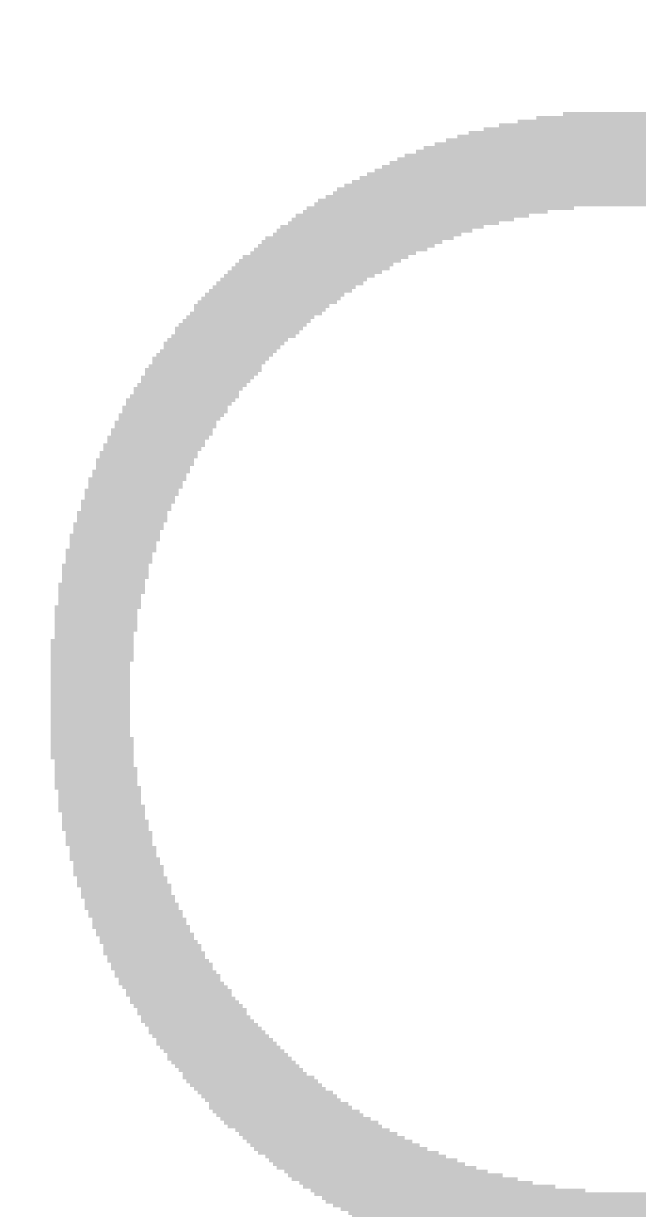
# Model space of a CAD drawing. Header units: millimetres. Extents: x 861 to 1253, y -31 to 249.
# Drawn here: x 1101.01 to 1105.97, y 102.72 to 112.32 of the extents above; entities that cross this region are included whole.
import ezdxf

# ---------------------------------------------------------------- set-up
doc = ezdxf.new("R2010")
doc.units = ezdxf.units.MM
doc.header["$LTSCALE"] = 32.67
doc.header["$PDMODE"] = 3
doc.header["$PDSIZE"] = 0.3125
doc.layers.get('0').update_dxf_attribs({"linetype": 'CONTINUOUS'})
doc.layers.get('Defpoints').update_dxf_attribs({"linetype": 'CONTINUOUS'})
doc.layers.add('尺寸標柱線', color=3, linetype='CONTINUOUS', lineweight=15)
doc.styles.get("Standard").update_dxf_attribs({"font": 'times.ttf', "width": 0.8})
doc.dimstyles.new('ISO-25(2)', dxfattribs={"dimtxt": 3, "dimasz": 2.5, "dimexe": 1, "dimexo": 1, "dimgap": 1, "dimtad": 1, "dimlfac": 0.666667, "dimdsep": 46, "dimtxsty": 'Standard', "dimcen": 2.5, "dimclrd": 3, "dimclre": 3, "dimclrt": 2, "dimadec": 0, "dimazin": 2, "dimtfac": 1, "dimtmove": 0, "dimatfit": 3, "dimfxl": 0, "dimarcsym": 0})

# ---------------------------------------------------------------- blocks, each defined once
blk = doc.blocks.new('*D274')
at = {"layer": 'Defpoints', "color": 0}
for p in [(1069.2511, 124.7758), (1107.8518, 124.7758), (1229.3558, 94.342)]:
    blk.add_point(p, dxfattribs=at)
at = {"layer": '尺寸標柱線', "color": 3, "lineweight": -2}
blk.add_line((1106.8518, 124.7758), (1060.506, 124.7758), dxfattribs=at)
at = {"layer": '尺寸標柱線', "color": 2, "insert": (1064.3785, 127.3061), "char_height": 3, "attachment_point": 5}
blk.add_mtext('20.29', dxfattribs=at)
blk = doc.blocks.new('*D275')
at = {"layer": 'Defpoints', "color": 0}
for p in [(1069.6946, 161.0758), (1107.8518, 161.0758), (1229.3558, 94.342)]:
    blk.add_point(p, dxfattribs=at)
at = {"layer": '尺寸標柱線', "color": 3, "lineweight": -2}
blk.add_line((1106.8518, 161.0758), (1060.9288, 161.0758), dxfattribs=at)
at = {"layer": '尺寸標柱線', "color": 2, "insert": (1064.8117, 163.6061), "char_height": 3, "attachment_point": 5}
blk.add_mtext('44.49', dxfattribs=at)
blk = doc.blocks.new('*D276')
at = {"layer": 'Defpoints', "color": 0}
for p in [(1067.6248, 170.542), (1090.7008, 170.542), (1229.3558, 94.342)]:
    blk.add_point(p, dxfattribs=at)
at = {"layer": '尺寸標柱線', "color": 3, "lineweight": -2}
blk.add_line((1089.7008, 170.542), (1060.7969, 170.542), dxfattribs=at)
at = {"layer": '尺寸標柱線', "color": 2, "insert": (1063.7108, 173.0722), "char_height": 3, "attachment_point": 5}
blk.add_mtext('50.8', dxfattribs=at)
blk = doc.blocks.new('*D277')
at = {"layer": 'Defpoints', "color": 0}
for p in [(1094.1008, 182.2895), (1094.1008, 173.942), (1229.3558, 94.342)]:
    blk.add_point(p, dxfattribs=at)
at = {"layer": '尺寸標柱線', "color": 3, "lineweight": -2}
blk.add_line((1094.1008, 174.942), (1094.1008, 190.9653), dxfattribs=at)
at = {"layer": '尺寸標柱線', "color": 2, "insert": (1091.5705, 187.1274), "char_height": 3, "attachment_point": 5, "rotation": 90}
blk.add_mtext('90.17', dxfattribs=at)
blk = doc.blocks.new('*D280')
at = {"layer": 'Defpoints', "color": 0}
for p in [(1069.6742, 147.682), (1126.8958, 147.682), (1229.3558, 94.342)]:
    blk.add_point(p, dxfattribs=at)
at = {"layer": '尺寸標柱線', "color": 3, "lineweight": -2}
blk.add_line((1125.8958, 147.682), (1060.981, 147.682), dxfattribs=at)
at = {"layer": '尺寸標柱線', "color": 2, "insert": (1064.8276, 150.2122), "char_height": 3, "attachment_point": 5}
blk.add_mtext('35.56', dxfattribs=at)

msp = doc.modelspace()

# ---------------------------------------------------------------- linework, layer by layer
at = {"color": 5}
for points in [[(1106.3157, 111.5251, 0.1524, 0.1524, 0), (1105.3708, 111.5251, 0.1524, 0.1524, 0)], [(1104.7307, 111.4031, 0.1524, 0.1524, 0), (1106.651, 111.4031, 0.1524, 0.1524, 0)], [(1106.5595, 111.4336, 0.1524, 0.1524, 0), (1104.8526, 111.4336, 0.1524, 0.1524, 0)], [(1105.005, 111.4641, 0.1524, 0.1524, 0), (1106.4681, 111.4641, 0.1524, 0.1524, 0)], [(1105.1574, 111.4946, 0.1524, 0.1524, 0), (1106.4071, 111.4946, 0.1524, 0.1524, 0)], [(1106.8948, 111.3117, 0.1524, 0.1524, 0), (1104.4259, 111.3117, 0.1524, 0.1524, 0)], [(1104.5174, 111.3422, 0.1524, 0.1524, 0), (1106.8034, 111.3422, 0.1524, 0.1524, 0)], [(1106.7119, 111.3727, 0.1524, 0.1524, 0), (1104.6088, 111.3727, 0.1524, 0.1524, 0)], [(1104.1821, 111.2203, 0.1524, 0.1524, 0), (1107.1386, 111.2203, 0.1524, 0.1524, 0)], [(1107.0472, 111.2507, 0.1524, 0.1524, 0), (1104.243, 111.2507, 0.1524, 0.1524, 0)], [(1104.3345, 111.2812, 0.1524, 0.1524, 0), (1106.9862, 111.2812, 0.1524, 0.1524, 0)], [(1107.3825, 111.1288, 0.1524, 0.1524, 0), (1103.9687, 111.1288, 0.1524, 0.1524, 0)], [(1104.0297, 111.1593, 0.1524, 0.1524, 0), (1107.291, 111.1593, 0.1524, 0.1524, 0)], [(1107.2301, 111.1898, 0.1524, 0.1524, 0), (1104.0906, 111.1898, 0.1524, 0.1524, 0)], [(1103.7858, 111.0374, 0.1524, 0.1524, 0), (1107.6263, 111.0374, 0.1524, 0.1524, 0)], [(1107.5654, 111.0679, 0.1524, 0.1524, 0), (1103.8468, 111.0679, 0.1524, 0.1524, 0)], [(1103.9078, 111.0983, 0.1524, 0.1524, 0), (1107.4739, 111.0983, 0.1524, 0.1524, 0)], [(1107.9006, 110.9459, 0.1524, 0.1524, 0), (1103.603, 110.9459, 0.1524, 0.1524, 0)], [(1103.6639, 110.9764, 0.1524, 0.1524, 0), (1107.8092, 110.9764, 0.1524, 0.1524, 0)], [(1107.7178, 111.0069, 0.1524, 0.1524, 0), (1103.7249, 111.0069, 0.1524, 0.1524, 0)], [(1103.4506, 110.8545, 0.1524, 0.1524, 0), (1105.2489, 110.8545, 0.1524, 0.1524, 0)], [(1105.4622, 110.885, 0.1524, 0.1524, 0), (1103.5115, 110.885, 0.1524, 0.1524, 0)], [(1103.542, 110.9155, 0.1524, 0.1524, 0), (1107.9616, 110.9155, 0.1524, 0.1524, 0)], [(1103.2677, 110.7326, 0.1524, 0.1524, 0), (1104.7307, 110.7326, 0.1524, 0.1524, 0)], [(1104.8526, 110.7631, 0.1524, 0.1524, 0), (1103.2982, 110.7631, 0.1524, 0.1524, 0)], [(1103.3591, 110.7935, 0.1524, 0.1524, 0), (1104.9746, 110.7935, 0.1524, 0.1524, 0)], [(1105.0965, 110.824, 0.1524, 0.1524, 0), (1103.3896, 110.824, 0.1524, 0.1524, 0)], [(1104.4869, 110.6411, 0.1524, 0.1524, 0), (1103.1458, 110.6411, 0.1524, 0.1524, 0)], [(1103.1762, 110.6716, 0.1524, 0.1524, 0), (1104.5478, 110.6716, 0.1524, 0.1524, 0)], [(1104.6393, 110.7021, 0.1524, 0.1524, 0), (1103.2067, 110.7021, 0.1524, 0.1524, 0)], [(1103.0238, 110.5497, 0.1524, 0.1524, 0), (1104.2735, 110.5497, 0.1524, 0.1524, 0)], [(1104.3345, 110.5802, 0.1524, 0.1524, 0), (1103.0543, 110.5802, 0.1524, 0.1524, 0)], [(1103.0848, 110.6107, 0.1524, 0.1524, 0), (1104.3954, 110.6107, 0.1524, 0.1524, 0)], [(1104.0602, 110.4583, 0.1524, 0.1524, 0), (1102.9019, 110.4583, 0.1524, 0.1524, 0)], [(1102.9324, 110.4887, 0.1524, 0.1524, 0), (1104.1211, 110.4887, 0.1524, 0.1524, 0)], [(1104.1821, 110.5192, 0.1524, 0.1524, 0), (1102.9629, 110.5192, 0.1524, 0.1524, 0)], [(1102.78, 110.3668, 0.1524, 0.1524, 0), (1103.9078, 110.3668, 0.1524, 0.1524, 0)], [(1103.9687, 110.3973, 0.1524, 0.1524, 0), (1102.841, 110.3973, 0.1524, 0.1524, 0)], [(1102.8714, 110.4278, 0.1524, 0.1524, 0), (1103.9992, 110.4278, 0.1524, 0.1524, 0)], [(1103.7554, 110.2754, 0.1524, 0.1524, 0), (1102.6886, 110.2754, 0.1524, 0.1524, 0)], [(1102.719, 110.3059, 0.1524, 0.1524, 0), (1103.7858, 110.3059, 0.1524, 0.1524, 0)], [(1103.8468, 110.3363, 0.1524, 0.1524, 0), (1102.7495, 110.3363, 0.1524, 0.1524, 0)], [(1102.5971, 110.1839, 0.1524, 0.1524, 0), (1103.603, 110.1839, 0.1524, 0.1524, 0)], [(1103.6639, 110.2144, 0.1524, 0.1524, 0), (1102.6276, 110.2144, 0.1524, 0.1524, 0)], [(1102.6581, 110.2449, 0.1524, 0.1524, 0), (1103.6944, 110.2449, 0.1524, 0.1524, 0)], [(1102.4752, 110.062, 0.1524, 0.1524, 0), (1103.4506, 110.062, 0.1524, 0.1524, 0)], [(1103.481, 110.0925, 0.1524, 0.1524, 0), (1102.5057, 110.0925, 0.1524, 0.1524, 0)], [(1102.5362, 110.123, 0.1524, 0.1524, 0), (1103.542, 110.123, 0.1524, 0.1524, 0)], [(1103.5725, 110.1535, 0.1524, 0.1524, 0), (1102.5666, 110.1535, 0.1524, 0.1524, 0)], [(1103.3286, 109.9706, 0.1524, 0.1524, 0), (1102.3838, 109.9706, 0.1524, 0.1524, 0)], [(1102.4142, 110.0011, 0.1524, 0.1524, 0), (1103.3591, 110.0011, 0.1524, 0.1524, 0)], [(1103.4201, 110.0315, 0.1524, 0.1524, 0), (1102.4447, 110.0315, 0.1524, 0.1524, 0)], [(1102.3228, 109.8791, 0.1524, 0.1524, 0), (1103.2372, 109.8791, 0.1524, 0.1524, 0)], [(1103.2677, 109.9096, 0.1524, 0.1524, 0), (1102.3533, 109.9096, 0.1524, 0.1524, 0)], [(1102.3838, 109.9401, 0.1524, 0.1524, 0), (1103.2982, 109.9401, 0.1524, 0.1524, 0)], [(1103.1153, 109.7877, 0.1524, 0.1524, 0), (1102.2314, 109.7877, 0.1524, 0.1524, 0)], [(1102.2618, 109.8182, 0.1524, 0.1524, 0), (1103.1458, 109.8182, 0.1524, 0.1524, 0)], [(1103.2067, 109.8487, 0.1524, 0.1524, 0), (1102.2923, 109.8487, 0.1524, 0.1524, 0)], [(1102.1704, 109.6963, 0.1524, 0.1524, 0), (1103.0238, 109.6963, 0.1524, 0.1524, 0)], [(1103.0543, 109.7267, 0.1524, 0.1524, 0), (1102.2009, 109.7267, 0.1524, 0.1524, 0)], [(1102.2314, 109.7572, 0.1524, 0.1524, 0), (1103.0848, 109.7572, 0.1524, 0.1524, 0)], [(1102.9324, 109.6048, 0.1524, 0.1524, 0), (1102.1094, 109.6048, 0.1524, 0.1524, 0)], [(1102.9934, 109.6658, 0.1524, 0.1524, 0), (1102.1399, 109.6658, 0.1524, 0.1524, 0)], [(1102.1399, 109.6353, 0.1524, 0.1524, 0), (1102.9629, 109.6353, 0.1524, 0.1524, 0)], [(1102.841, 109.4829, 0.1524, 0.1524, 0), (1102.018, 109.4829, 0.1524, 0.1524, 0)], [(1102.9019, 109.5439, 0.1524, 0.1524, 0), (1102.0485, 109.5439, 0.1524, 0.1524, 0)], [(1102.0485, 109.5134, 0.1524, 0.1524, 0), (1102.8714, 109.5134, 0.1524, 0.1524, 0)], [(1102.079, 109.5743, 0.1524, 0.1524, 0), (1102.9324, 109.5743, 0.1524, 0.1524, 0)], [(1101.957, 109.3915, 0.1524, 0.1524, 0), (1102.7495, 109.3915, 0.1524, 0.1524, 0)], [(1101.9875, 109.4524, 0.1524, 0.1524, 0), (1102.8105, 109.4524, 0.1524, 0.1524, 0)], [(1102.78, 109.4219, 0.1524, 0.1524, 0), (1101.9875, 109.4219, 0.1524, 0.1524, 0)], [(1102.6886, 109.3, 0.1524, 0.1524, 0), (1101.8961, 109.3, 0.1524, 0.1524, 0)], [(1101.9266, 109.3305, 0.1524, 0.1524, 0), (1102.719, 109.3305, 0.1524, 0.1524, 0)], [(1102.7495, 109.361, 0.1524, 0.1524, 0), (1101.957, 109.361, 0.1524, 0.1524, 0)], [(1101.8351, 109.2086, 0.1524, 0.1524, 0), (1102.6276, 109.2086, 0.1524, 0.1524, 0)], [(1102.6581, 109.2391, 0.1524, 0.1524, 0), (1101.8656, 109.2391, 0.1524, 0.1524, 0)], [(1101.8961, 109.2695, 0.1524, 0.1524, 0), (1102.6581, 109.2695, 0.1524, 0.1524, 0)], [(1101.8046, 109.1476, 0.1524, 0.1524, 0), (1102.5666, 109.1476, 0.1524, 0.1524, 0)], [(1102.5666, 109.1171, 0.1524, 0.1524, 0), (1101.8046, 109.1171, 0.1524, 0.1524, 0)], [(1102.5971, 109.1781, 0.1524, 0.1524, 0), (1101.8351, 109.1781, 0.1524, 0.1524, 0)], [(1101.7437, 109.0257, 0.1524, 0.1524, 0), (1102.5057, 109.0257, 0.1524, 0.1524, 0)], [(1101.7742, 109.0867, 0.1524, 0.1524, 0), (1102.5362, 109.0867, 0.1524, 0.1524, 0)], [(1102.5362, 109.0562, 0.1524, 0.1524, 0), (1101.7742, 109.0562, 0.1524, 0.1524, 0)], [(1101.7132, 108.9647, 0.1524, 0.1524, 0), (1102.4752, 108.9647, 0.1524, 0.1524, 0)], [(1102.4447, 108.9343, 0.1524, 0.1524, 0), (1101.7132, 108.9343, 0.1524, 0.1524, 0)], [(1102.4752, 108.9952, 0.1524, 0.1524, 0), (1101.7437, 108.9952, 0.1524, 0.1524, 0)], [(1101.6522, 108.8428, 0.1524, 0.1524, 0), (1102.3838, 108.8428, 0.1524, 0.1524, 0)], [(1102.3838, 108.8123, 0.1524, 0.1524, 0), (1101.6522, 108.8123, 0.1524, 0.1524, 0)], [(1101.6827, 108.9038, 0.1524, 0.1524, 0), (1102.4142, 108.9038, 0.1524, 0.1524, 0)], [(1102.4142, 108.8733, 0.1524, 0.1524, 0), (1101.6827, 108.8733, 0.1524, 0.1524, 0)], [(1101.5913, 108.7209, 0.1524, 0.1524, 0), (1102.3228, 108.7209, 0.1524, 0.1524, 0)], [(1101.6218, 108.7819, 0.1524, 0.1524, 0), (1102.3533, 108.7819, 0.1524, 0.1524, 0)], [(1102.3533, 108.7514, 0.1524, 0.1524, 0), (1101.6218, 108.7514, 0.1524, 0.1524, 0)], [(1102.2923, 108.6295, 0.1524, 0.1524, 0), (1101.5608, 108.6295, 0.1524, 0.1524, 0)], [(1102.3228, 108.6904, 0.1524, 0.1524, 0), (1101.5913, 108.6904, 0.1524, 0.1524, 0)], [(1101.5913, 108.6599, 0.1524, 0.1524, 0), (1102.2923, 108.6599, 0.1524, 0.1524, 0)], [(1102.2618, 108.5685, 0.1524, 0.1524, 0), (1101.5303, 108.5685, 0.1524, 0.1524, 0)], [(1101.5303, 108.538, 0.1524, 0.1524, 0), (1102.2314, 108.538, 0.1524, 0.1524, 0)], [(1101.5608, 108.599, 0.1524, 0.1524, 0), (1102.2618, 108.599, 0.1524, 0.1524, 0)], [(1101.4998, 108.4771, 0.1524, 0.1524, 0), (1102.2009, 108.4771, 0.1524, 0.1524, 0)], [(1102.2009, 108.4466, 0.1524, 0.1524, 0), (1101.4998, 108.4466, 0.1524, 0.1524, 0)], [(1102.2314, 108.5075, 0.1524, 0.1524, 0), (1101.5303, 108.5075, 0.1524, 0.1524, 0)], [(1102.1704, 108.3856, 0.1524, 0.1524, 0), (1101.4694, 108.3856, 0.1524, 0.1524, 0)], [(1101.4694, 108.3551, 0.1524, 0.1524, 0), (1102.1704, 108.3551, 0.1524, 0.1524, 0)], [(1101.4998, 108.4161, 0.1524, 0.1524, 0), (1102.1704, 108.4161, 0.1524, 0.1524, 0)], [(1101.4389, 108.2942, 0.1524, 0.1524, 0), (1102.1399, 108.2942, 0.1524, 0.1524, 0)], [(1102.1094, 108.2637, 0.1524, 0.1524, 0), (1101.4389, 108.2637, 0.1524, 0.1524, 0)], [(1102.1399, 108.3247, 0.1524, 0.1524, 0), (1101.4694, 108.3247, 0.1524, 0.1524, 0)], [(1102.1094, 108.2027, 0.1524, 0.1524, 0), (1101.4084, 108.2027, 0.1524, 0.1524, 0)], [(1101.4084, 108.1723, 0.1524, 0.1524, 0), (1102.079, 108.1723, 0.1524, 0.1524, 0)], [(1102.079, 108.1418, 0.1524, 0.1524, 0), (1101.4084, 108.1418, 0.1524, 0.1524, 0)], [(1101.4389, 108.2332, 0.1524, 0.1524, 0), (1102.1094, 108.2332, 0.1524, 0.1524, 0)], [(1101.3779, 108.1113, 0.1524, 0.1524, 0), (1102.079, 108.1113, 0.1524, 0.1524, 0)], [(1102.0485, 108.0808, 0.1524, 0.1524, 0), (1101.3779, 108.0808, 0.1524, 0.1524, 0)], [(1101.3779, 108.0503, 0.1524, 0.1524, 0), (1102.0485, 108.0503, 0.1524, 0.1524, 0)], [(1101.3474, 107.9894, 0.1524, 0.1524, 0), (1102.018, 107.9894, 0.1524, 0.1524, 0)], [(1102.018, 107.9589, 0.1524, 0.1524, 0), (1101.3474, 107.9589, 0.1524, 0.1524, 0)], [(1102.0485, 108.0199, 0.1524, 0.1524, 0), (1101.3779, 108.0199, 0.1524, 0.1524, 0)], [(1101.317, 107.8675, 0.1524, 0.1524, 0), (1101.9875, 107.8675, 0.1524, 0.1524, 0)], [(1101.3474, 107.9284, 0.1524, 0.1524, 0), (1102.018, 107.9284, 0.1524, 0.1524, 0)], [(1102.018, 107.8979, 0.1524, 0.1524, 0), (1101.3474, 107.8979, 0.1524, 0.1524, 0)], [(1101.9875, 107.837, 0.1524, 0.1524, 0), (1101.317, 107.837, 0.1524, 0.1524, 0)], [(1101.317, 107.8065, 0.1524, 0.1524, 0), (1101.9875, 107.8065, 0.1524, 0.1524, 0)], [(1101.9875, 107.776, 0.1524, 0.1524, 0), (1101.317, 107.776, 0.1524, 0.1524, 0)], [(1101.957, 107.7151, 0.1524, 0.1524, 0), (1101.2865, 107.7151, 0.1524, 0.1524, 0)], [(1101.2865, 107.6846, 0.1524, 0.1524, 0), (1101.957, 107.6846, 0.1524, 0.1524, 0)], [(1101.317, 107.7455, 0.1524, 0.1524, 0), (1101.957, 107.7455, 0.1524, 0.1524, 0)], [(1101.957, 107.6541, 0.1524, 0.1524, 0), (1101.2865, 107.6541, 0.1524, 0.1524, 0)], [(1101.2865, 107.6236, 0.1524, 0.1524, 0), (1101.9266, 107.6236, 0.1524, 0.1524, 0)], [(1101.9266, 107.5931, 0.1524, 0.1524, 0), (1101.2865, 107.5931, 0.1524, 0.1524, 0)], [(1101.256, 107.5322, 0.1524, 0.1524, 0), (1101.9266, 107.5322, 0.1524, 0.1524, 0)], [(1101.9266, 107.5017, 0.1524, 0.1524, 0), (1101.256, 107.5017, 0.1524, 0.1524, 0)], [(1101.256, 107.4712, 0.1524, 0.1524, 0), (1101.9266, 107.4712, 0.1524, 0.1524, 0)], [(1101.2865, 107.5627, 0.1524, 0.1524, 0), (1101.9266, 107.5627, 0.1524, 0.1524, 0)], [(1101.8961, 107.4407, 0.1524, 0.1524, 0), (1101.256, 107.4407, 0.1524, 0.1524, 0)], [(1101.256, 107.4103, 0.1524, 0.1524, 0), (1101.8961, 107.4103, 0.1524, 0.1524, 0)], [(1101.8961, 107.3798, 0.1524, 0.1524, 0), (1101.256, 107.3798, 0.1524, 0.1524, 0)], [(1101.256, 107.3493, 0.1524, 0.1524, 0), (1101.8961, 107.3493, 0.1524, 0.1524, 0)], [(1101.8961, 107.3188, 0.1524, 0.1524, 0), (1101.256, 107.3188, 0.1524, 0.1524, 0)], [(1101.256, 107.2883, 0.1524, 0.1524, 0), (1101.8961, 107.2883, 0.1524, 0.1524, 0)], [(1101.8961, 107.2579, 0.1524, 0.1524, 0), (1101.2255, 107.2579, 0.1524, 0.1524, 0)], [(1101.2255, 107.2274, 0.1524, 0.1524, 0), (1101.8961, 107.2274, 0.1524, 0.1524, 0)], [(1101.8656, 107.1969, 0.1524, 0.1524, 0), (1101.2255, 107.1969, 0.1524, 0.1524, 0)], [(1101.2255, 107.1664, 0.1524, 0.1524, 0), (1101.8656, 107.1664, 0.1524, 0.1524, 0)], [(1101.8656, 107.1359, 0.1524, 0.1524, 0), (1101.2255, 107.1359, 0.1524, 0.1524, 0)], [(1101.2255, 107.1055, 0.1524, 0.1524, 0), (1101.8656, 107.1055, 0.1524, 0.1524, 0)], [(1101.8656, 107.075, 0.1524, 0.1524, 0), (1101.2255, 107.075, 0.1524, 0.1524, 0)], [(1101.2255, 107.0445, 0.1524, 0.1524, 0), (1101.8656, 107.0445, 0.1524, 0.1524, 0)], [(1101.8656, 107.014, 0.1524, 0.1524, 0), (1101.2255, 107.014, 0.1524, 0.1524, 0)], [(1101.2255, 106.9835, 0.1524, 0.1524, 0), (1101.8656, 106.9835, 0.1524, 0.1524, 0)], [(1101.8656, 106.9531, 0.1524, 0.1524, 0), (1101.2255, 106.9531, 0.1524, 0.1524, 0)], [(1101.2255, 106.9226, 0.1524, 0.1524, 0), (1101.8656, 106.9226, 0.1524, 0.1524, 0)], [(1101.8656, 106.8921, 0.1524, 0.1524, 0), (1101.2255, 106.8921, 0.1524, 0.1524, 0)], [(1101.2255, 106.8616, 0.1524, 0.1524, 0), (1101.8656, 106.8616, 0.1524, 0.1524, 0)], [(1101.8656, 106.8311, 0.1524, 0.1524, 0), (1101.2255, 106.8311, 0.1524, 0.1524, 0)], [(1101.2255, 106.8007, 0.1524, 0.1524, 0), (1101.8656, 106.8007, 0.1524, 0.1524, 0)], [(1101.8656, 106.7702, 0.1524, 0.1524, 0), (1101.2255, 106.7702, 0.1524, 0.1524, 0)], [(1101.2255, 106.7397, 0.1524, 0.1524, 0), (1101.8656, 106.7397, 0.1524, 0.1524, 0)], [(1101.8656, 106.7092, 0.1524, 0.1524, 0), (1101.2255, 106.7092, 0.1524, 0.1524, 0)], [(1101.2255, 106.6787, 0.1524, 0.1524, 0), (1101.8656, 106.6787, 0.1524, 0.1524, 0)], [(1101.8656, 106.6483, 0.1524, 0.1524, 0), (1101.2255, 106.6483, 0.1524, 0.1524, 0)], [(1101.2255, 106.6178, 0.1524, 0.1524, 0), (1101.8656, 106.6178, 0.1524, 0.1524, 0)], [(1101.8656, 106.5873, 0.1524, 0.1524, 0), (1101.2255, 106.5873, 0.1524, 0.1524, 0)], [(1101.2255, 106.5568, 0.1524, 0.1524, 0), (1101.8656, 106.5568, 0.1524, 0.1524, 0)], [(1101.8656, 106.5263, 0.1524, 0.1524, 0), (1101.2255, 106.5263, 0.1524, 0.1524, 0)], [(1101.2255, 106.4959, 0.1524, 0.1524, 0), (1101.8656, 106.4959, 0.1524, 0.1524, 0)], [(1101.8961, 106.4654, 0.1524, 0.1524, 0), (1101.2255, 106.4654, 0.1524, 0.1524, 0)], [(1101.2255, 106.4349, 0.1524, 0.1524, 0), (1101.8961, 106.4349, 0.1524, 0.1524, 0)], [(1101.8961, 106.4044, 0.1524, 0.1524, 0), (1101.256, 106.4044, 0.1524, 0.1524, 0)], [(1101.256, 106.3739, 0.1524, 0.1524, 0), (1101.8961, 106.3739, 0.1524, 0.1524, 0)], [(1101.8961, 106.3435, 0.1524, 0.1524, 0), (1101.256, 106.3435, 0.1524, 0.1524, 0)], [(1101.256, 106.313, 0.1524, 0.1524, 0), (1101.8961, 106.313, 0.1524, 0.1524, 0)], [(1101.8961, 106.2825, 0.1524, 0.1524, 0), (1101.256, 106.2825, 0.1524, 0.1524, 0)], [(1101.256, 106.252, 0.1524, 0.1524, 0), (1101.8961, 106.252, 0.1524, 0.1524, 0)], [(1101.9266, 106.2215, 0.1524, 0.1524, 0), (1101.256, 106.2215, 0.1524, 0.1524, 0)], [(1101.256, 106.1911, 0.1524, 0.1524, 0), (1101.9266, 106.1911, 0.1524, 0.1524, 0)], [(1101.9266, 106.1606, 0.1524, 0.1524, 0), (1101.2865, 106.1606, 0.1524, 0.1524, 0)], [(1101.2865, 106.1301, 0.1524, 0.1524, 0), (1101.9266, 106.1301, 0.1524, 0.1524, 0)], [(1101.9266, 106.0996, 0.1524, 0.1524, 0), (1101.2865, 106.0996, 0.1524, 0.1524, 0)], [(1101.2865, 106.0691, 0.1524, 0.1524, 0), (1101.957, 106.0691, 0.1524, 0.1524, 0)], [(1101.957, 106.0387, 0.1524, 0.1524, 0), (1101.2865, 106.0387, 0.1524, 0.1524, 0)], [(1101.2865, 106.0082, 0.1524, 0.1524, 0), (1101.957, 106.0082, 0.1524, 0.1524, 0)], [(1101.957, 105.9777, 0.1524, 0.1524, 0), (1101.317, 105.9777, 0.1524, 0.1524, 0)], [(1101.317, 105.9472, 0.1524, 0.1524, 0), (1101.957, 105.9472, 0.1524, 0.1524, 0)], [(1101.317, 105.9167, 0.1524, 0.1524, 0), (1101.9875, 105.9167, 0.1524, 0.1524, 0)], [(1101.9875, 105.8863, 0.1524, 0.1524, 0), (1101.317, 105.8863, 0.1524, 0.1524, 0)], [(1101.317, 105.8558, 0.1524, 0.1524, 0), (1101.9875, 105.8558, 0.1524, 0.1524, 0)], [(1101.9875, 105.8253, 0.1524, 0.1524, 0), (1101.3474, 105.8253, 0.1524, 0.1524, 0)], [(1101.3474, 105.7948, 0.1524, 0.1524, 0), (1102.018, 105.7948, 0.1524, 0.1524, 0)], [(1102.018, 105.7643, 0.1524, 0.1524, 0), (1101.3474, 105.7643, 0.1524, 0.1524, 0)], [(1101.3474, 105.7339, 0.1524, 0.1524, 0), (1102.018, 105.7339, 0.1524, 0.1524, 0)], [(1102.0485, 105.7034, 0.1524, 0.1524, 0), (1101.3779, 105.7034, 0.1524, 0.1524, 0)], [(1101.3779, 105.6729, 0.1524, 0.1524, 0), (1102.0485, 105.6729, 0.1524, 0.1524, 0)], [(1102.0485, 105.6424, 0.1524, 0.1524, 0), (1101.3779, 105.6424, 0.1524, 0.1524, 0)], [(1101.3779, 105.6119, 0.1524, 0.1524, 0), (1102.0485, 105.6119, 0.1524, 0.1524, 0)], [(1102.079, 105.5815, 0.1524, 0.1524, 0), (1101.4084, 105.5815, 0.1524, 0.1524, 0)], [(1101.4084, 105.551, 0.1524, 0.1524, 0), (1102.079, 105.551, 0.1524, 0.1524, 0)], [(1102.079, 105.5205, 0.1524, 0.1524, 0), (1101.4084, 105.5205, 0.1524, 0.1524, 0)], [(1101.4084, 105.49, 0.1524, 0.1524, 0), (1102.1094, 105.49, 0.1524, 0.1524, 0)], [(1102.1094, 105.4595, 0.1524, 0.1524, 0), (1101.4389, 105.4595, 0.1524, 0.1524, 0)], [(1101.4389, 105.4291, 0.1524, 0.1524, 0), (1102.1399, 105.4291, 0.1524, 0.1524, 0)], [(1102.1399, 105.3986, 0.1524, 0.1524, 0), (1101.4389, 105.3986, 0.1524, 0.1524, 0)], [(1101.4694, 105.3681, 0.1524, 0.1524, 0), (1102.1399, 105.3681, 0.1524, 0.1524, 0)], [(1102.1704, 105.3376, 0.1524, 0.1524, 0), (1101.4694, 105.3376, 0.1524, 0.1524, 0)], [(1101.4694, 105.3071, 0.1524, 0.1524, 0), (1102.1704, 105.3071, 0.1524, 0.1524, 0)], [(1102.2009, 105.2767, 0.1524, 0.1524, 0), (1101.4998, 105.2767, 0.1524, 0.1524, 0)], [(1101.4998, 105.2462, 0.1524, 0.1524, 0), (1102.2009, 105.2462, 0.1524, 0.1524, 0)], [(1102.2009, 105.2157, 0.1524, 0.1524, 0), (1101.4998, 105.2157, 0.1524, 0.1524, 0)], [(1101.5303, 105.1852, 0.1524, 0.1524, 0), (1102.2314, 105.1852, 0.1524, 0.1524, 0)], [(1102.2314, 105.1547, 0.1524, 0.1524, 0), (1101.5303, 105.1547, 0.1524, 0.1524, 0)], [(1101.5608, 105.1243, 0.1524, 0.1524, 0), (1102.2618, 105.1243, 0.1524, 0.1524, 0)], [(1102.2618, 105.0938, 0.1524, 0.1524, 0), (1101.5608, 105.0938, 0.1524, 0.1524, 0)], [(1101.5608, 105.0633, 0.1524, 0.1524, 0), (1102.2923, 105.0633, 0.1524, 0.1524, 0)], [(1102.2923, 105.0328, 0.1524, 0.1524, 0), (1101.5913, 105.0328, 0.1524, 0.1524, 0)], [(1101.5913, 105.0023, 0.1524, 0.1524, 0), (1102.3228, 105.0023, 0.1524, 0.1524, 0)], [(1101.6218, 104.9719, 0.1524, 0.1524, 0), (1102.3228, 104.9719, 0.1524, 0.1524, 0)], [(1102.3533, 104.9414, 0.1524, 0.1524, 0), (1101.6218, 104.9414, 0.1524, 0.1524, 0)], [(1102.3533, 104.9109, 0.1524, 0.1524, 0), (1101.6522, 104.9109, 0.1524, 0.1524, 0)], [(1101.6522, 104.8804, 0.1524, 0.1524, 0), (1102.3838, 104.8804, 0.1524, 0.1524, 0)], [(1102.3838, 104.8499, 0.1524, 0.1524, 0), (1101.6522, 104.8499, 0.1524, 0.1524, 0)], [(1101.6827, 104.8195, 0.1524, 0.1524, 0), (1102.4142, 104.8195, 0.1524, 0.1524, 0)], [(1102.4447, 104.789, 0.1524, 0.1524, 0), (1101.6827, 104.789, 0.1524, 0.1524, 0)], [(1101.7132, 104.7585, 0.1524, 0.1524, 0), (1102.4447, 104.7585, 0.1524, 0.1524, 0)], [(1102.4752, 104.728, 0.1524, 0.1524, 0), (1101.7132, 104.728, 0.1524, 0.1524, 0)], [(1101.7437, 104.6975, 0.1524, 0.1524, 0), (1102.4752, 104.6975, 0.1524, 0.1524, 0)], [(1102.5057, 104.6671, 0.1524, 0.1524, 0), (1101.7437, 104.6671, 0.1524, 0.1524, 0)], [(1101.7742, 104.6366, 0.1524, 0.1524, 0), (1102.5362, 104.6366, 0.1524, 0.1524, 0)], [(1102.5362, 104.6061, 0.1524, 0.1524, 0), (1101.7742, 104.6061, 0.1524, 0.1524, 0)], [(1101.8046, 104.5756, 0.1524, 0.1524, 0), (1102.5666, 104.5756, 0.1524, 0.1524, 0)], [(1102.5971, 104.5451, 0.1524, 0.1524, 0), (1101.8351, 104.5451, 0.1524, 0.1524, 0)], [(1101.8351, 104.5147, 0.1524, 0.1524, 0), (1102.5971, 104.5147, 0.1524, 0.1524, 0)], [(1102.6276, 104.4842, 0.1524, 0.1524, 0), (1101.8656, 104.4842, 0.1524, 0.1524, 0)], [(1101.8656, 104.4537, 0.1524, 0.1524, 0), (1102.6581, 104.4537, 0.1524, 0.1524, 0)], [(1102.6886, 104.4232, 0.1524, 0.1524, 0), (1101.8961, 104.4232, 0.1524, 0.1524, 0)], [(1101.9266, 104.3927, 0.1524, 0.1524, 0), (1102.6886, 104.3927, 0.1524, 0.1524, 0)], [(1102.719, 104.3623, 0.1524, 0.1524, 0), (1101.9266, 104.3623, 0.1524, 0.1524, 0)], [(1101.957, 104.3318, 0.1524, 0.1524, 0), (1102.7495, 104.3318, 0.1524, 0.1524, 0)], [(1102.78, 104.3013, 0.1524, 0.1524, 0), (1101.957, 104.3013, 0.1524, 0.1524, 0)], [(1101.9875, 104.2708, 0.1524, 0.1524, 0), (1102.8105, 104.2708, 0.1524, 0.1524, 0)], [(1102.8105, 104.2403, 0.1524, 0.1524, 0), (1102.018, 104.2403, 0.1524, 0.1524, 0)], [(1102.018, 104.2099, 0.1524, 0.1524, 0), (1102.841, 104.2099, 0.1524, 0.1524, 0)], [(1102.8714, 104.1794, 0.1524, 0.1524, 0), (1102.0485, 104.1794, 0.1524, 0.1524, 0)], [(1102.079, 104.1489, 0.1524, 0.1524, 0), (1102.9019, 104.1489, 0.1524, 0.1524, 0)], [(1102.9324, 104.1184, 0.1524, 0.1524, 0), (1102.079, 104.1184, 0.1524, 0.1524, 0)], [(1102.1094, 104.0879, 0.1524, 0.1524, 0), (1102.9629, 104.0879, 0.1524, 0.1524, 0)], [(1102.9934, 104.0575, 0.1524, 0.1524, 0), (1102.1399, 104.0575, 0.1524, 0.1524, 0)], [(1102.1704, 104.027, 0.1524, 0.1524, 0), (1103.0238, 104.027, 0.1524, 0.1524, 0)], [(1103.0543, 103.9965, 0.1524, 0.1524, 0), (1102.1704, 103.9965, 0.1524, 0.1524, 0)], [(1102.2009, 103.966, 0.1524, 0.1524, 0), (1103.0848, 103.966, 0.1524, 0.1524, 0)], [(1103.1153, 103.9355, 0.1524, 0.1524, 0), (1102.2314, 103.9355, 0.1524, 0.1524, 0)], [(1102.2618, 103.9051, 0.1524, 0.1524, 0), (1103.1458, 103.9051, 0.1524, 0.1524, 0)], [(1103.1762, 103.8746, 0.1524, 0.1524, 0), (1102.2923, 103.8746, 0.1524, 0.1524, 0)], [(1102.2923, 103.8441, 0.1524, 0.1524, 0), (1103.2067, 103.8441, 0.1524, 0.1524, 0)], [(1103.2372, 103.8136, 0.1524, 0.1524, 0), (1102.3228, 103.8136, 0.1524, 0.1524, 0)], [(1102.3533, 103.7831, 0.1524, 0.1524, 0), (1103.2677, 103.7831, 0.1524, 0.1524, 0)], [(1103.2982, 103.7527, 0.1524, 0.1524, 0), (1102.3838, 103.7527, 0.1524, 0.1524, 0)], [(1102.4142, 103.7222, 0.1524, 0.1524, 0), (1103.3591, 103.7222, 0.1524, 0.1524, 0)], [(1103.3896, 103.6917, 0.1524, 0.1524, 0), (1102.4447, 103.6917, 0.1524, 0.1524, 0)], [(1102.4752, 103.6612, 0.1524, 0.1524, 0), (1103.4201, 103.6612, 0.1524, 0.1524, 0)], [(1103.4506, 103.6307, 0.1524, 0.1524, 0), (1102.5057, 103.6307, 0.1524, 0.1524, 0)], [(1102.5057, 103.6003, 0.1524, 0.1524, 0), (1103.5115, 103.6003, 0.1524, 0.1524, 0)], [(1103.542, 103.5698, 0.1524, 0.1524, 0), (1102.5362, 103.5698, 0.1524, 0.1524, 0)], [(1102.5666, 103.5393, 0.1524, 0.1524, 0), (1103.5725, 103.5393, 0.1524, 0.1524, 0)], [(1103.6334, 103.5088, 0.1524, 0.1524, 0), (1102.5971, 103.5088, 0.1524, 0.1524, 0)], [(1102.6276, 103.4783, 0.1524, 0.1524, 0), (1103.6639, 103.4783, 0.1524, 0.1524, 0)], [(1103.7249, 103.4479, 0.1524, 0.1524, 0), (1102.6581, 103.4479, 0.1524, 0.1524, 0)], [(1102.719, 103.4174, 0.1524, 0.1524, 0), (1103.7554, 103.4174, 0.1524, 0.1524, 0)], [(1103.8163, 103.3869, 0.1524, 0.1524, 0), (1102.7495, 103.3869, 0.1524, 0.1524, 0)], [(1102.78, 103.3564, 0.1524, 0.1524, 0), (1103.8773, 103.3564, 0.1524, 0.1524, 0)], [(1103.9078, 103.3259, 0.1524, 0.1524, 0), (1102.8105, 103.3259, 0.1524, 0.1524, 0)], [(1102.841, 103.2955, 0.1524, 0.1524, 0), (1103.9687, 103.2955, 0.1524, 0.1524, 0)], [(1104.0297, 103.265, 0.1524, 0.1524, 0), (1102.8714, 103.265, 0.1524, 0.1524, 0)], [(1102.9019, 103.2345, 0.1524, 0.1524, 0), (1104.0906, 103.2345, 0.1524, 0.1524, 0)], [(1104.1516, 103.204, 0.1524, 0.1524, 0), (1102.9629, 103.204, 0.1524, 0.1524, 0)], [(1102.9934, 103.1735, 0.1524, 0.1524, 0), (1104.2126, 103.1735, 0.1524, 0.1524, 0)], [(1104.2735, 103.1431, 0.1524, 0.1524, 0), (1103.0238, 103.1431, 0.1524, 0.1524, 0)], [(1103.0543, 103.1126, 0.1524, 0.1524, 0), (1104.365, 103.1126, 0.1524, 0.1524, 0)], [(1104.4259, 103.0821, 0.1524, 0.1524, 0), (1103.1153, 103.0821, 0.1524, 0.1524, 0)], [(1103.1458, 103.0516, 0.1524, 0.1524, 0), (1104.5174, 103.0516, 0.1524, 0.1524, 0)], [(1104.5783, 103.0211, 0.1524, 0.1524, 0), (1103.1762, 103.0211, 0.1524, 0.1524, 0)], [(1103.2372, 102.9907, 0.1524, 0.1524, 0), (1104.6698, 102.9907, 0.1524, 0.1524, 0)], [(1104.7612, 102.9602, 0.1524, 0.1524, 0), (1103.2677, 102.9602, 0.1524, 0.1524, 0)], [(1103.3286, 102.9297, 0.1524, 0.1524, 0), (1104.8831, 102.9297, 0.1524, 0.1524, 0)], [(1105.005, 102.8992, 0.1524, 0.1524, 0), (1103.3591, 102.8992, 0.1524, 0.1524, 0)], [(1103.4201, 102.8687, 0.1524, 0.1524, 0), (1105.127, 102.8687, 0.1524, 0.1524, 0)], [(1105.3098, 102.8383, 0.1524, 0.1524, 0), (1103.4506, 102.8383, 0.1524, 0.1524, 0)], [(1103.5115, 102.8078, 0.1524, 0.1524, 0), (1105.5537, 102.8078, 0.1524, 0.1524, 0)], [(1108.2969, 102.7773, 0.1524, 0.1524, 0), (1103.5725, 102.7773, 0.1524, 0.1524, 0)], [(1103.6334, 102.7468, 0.1524, 0.1524, 0), (1108.2359, 102.7468, 0.1524, 0.1524, 0)], [(1108.175, 102.7163, 0.1524, 0.1524, 0), (1103.6639, 102.7163, 0.1524, 0.1524, 0)], [(1103.7249, 102.6859, 0.1524, 0.1524, 0), (1108.114, 102.6859, 0.1524, 0.1524, 0)], [(1108.053, 102.6554, 0.1524, 0.1524, 0), (1103.7858, 102.6554, 0.1524, 0.1524, 0)]]:
    msp.add_lwpolyline(points, format="xyseb", dxfattribs=at)

# ---------------------------------------------------------------- dimensions: what is measured, and where the dimension line sits
at = {"layer": '尺寸標柱線'}
for feature_location, offset, dtype, picture, middle in [((1094.1008, 173.942), (0, 8.3475), 1, '*D277', (1091.5705, 187.1274)), ((1090.7008, 170.542), (-23.0761, 0), 0, '*D276', (1063.7108, 173.0722)), ((1107.8518, 161.0758), (-38.1572, 0), 0, '*D275', (1064.8117, 163.6061)), ((1126.8958, 147.682), (-57.2217, 0), 0, '*D280', (1064.8276, 150.2122)), ((1107.8518, 124.7758), (-38.6008, 0), 0, '*D274', (1064.3785, 127.3061))]:
    dim = msp.add_ordinate_dim(feature_location=feature_location, offset=offset, dtype=dtype, origin=(1229.3558, 94.342), dimstyle='ISO-25(2)', dxfattribs=at)
    dim.commit()
    dim.dimension.update_dxf_attribs({"geometry": picture, "text_midpoint": middle})

doc.saveas('drawing.dxf')
